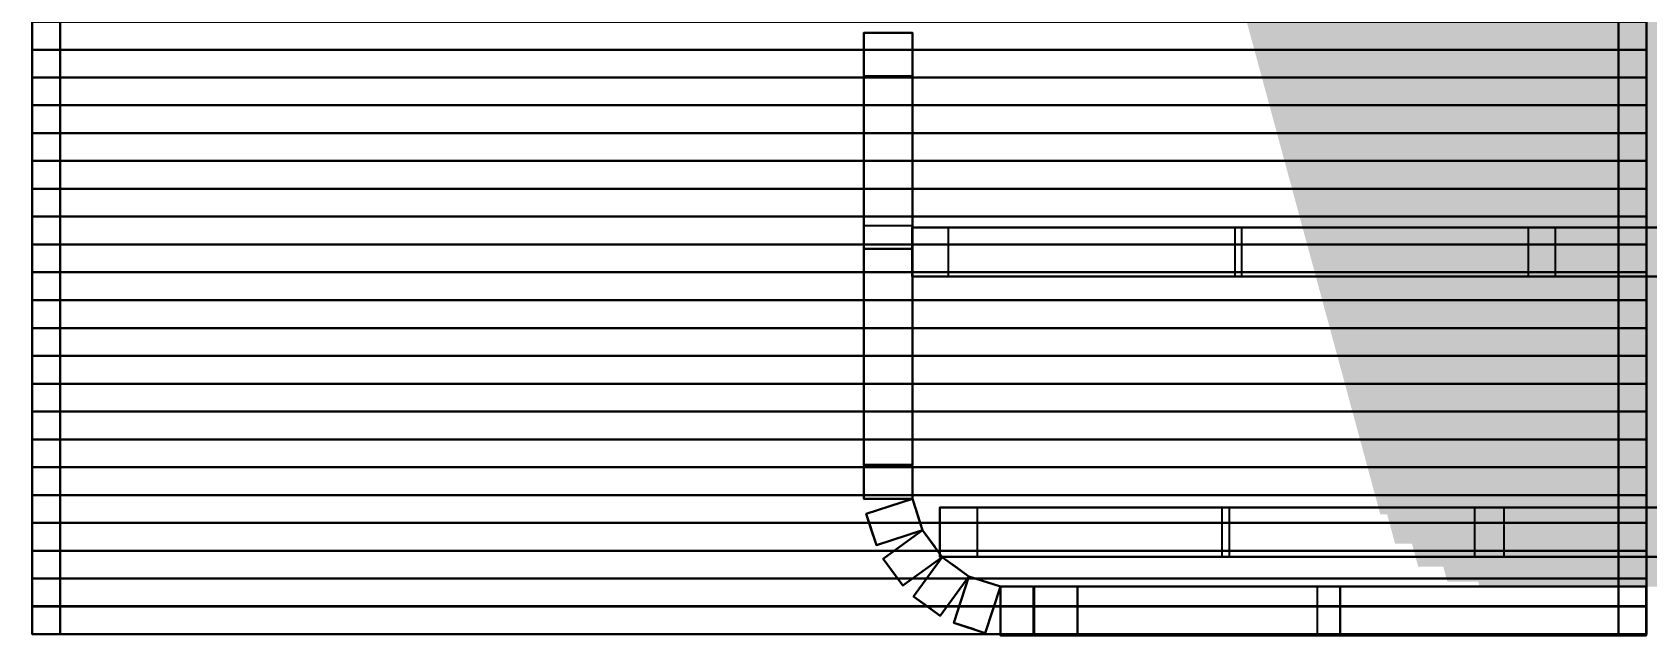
# Model space of a CAD drawing. Header units: inches. Extents: x 121 to 1265, y -33 to 627.
# Drawn here: x 120.6 to 236.5, y 219.2 to 262.5 of the extents above; entities that cross this region are included whole.
import ezdxf

# ---------------------------------------------------------------- set-up
doc = ezdxf.new("R2010")
doc.units = ezdxf.units.IN
doc.header["$MEASUREMENT"] = 0
for name, color, linetype in [('n5', 9, 'CONTINUOUS'), ('RT1', 7, 'CONTINUOUS'), ('W1', 5, 'CONTINUOUS')]:
    doc.layers.add(name, color=color, linetype=linetype)

msp = doc.modelspace()

# ---------------------------------------------------------------- linework, layer by layer
at = {"layer": 'n5'}
for points in [[(120.59, 315.27, -6), (120.59, 219.3, -6), (120.59, 219.3), (120.59, 315.27)], [(122.59, 315.27, -6), (122.59, 219.3, -6), (120.59, 219.3, -6), (120.59, 315.27, -6)], [(122.59, 219.3), (122.59, 315.27), (120.59, 315.27), (120.59, 219.3)], [(234.49, 219.3, -6), (234.49, 315.27, -6), (236.49, 315.27, -6), (236.49, 219.3, -6)], [(234.49, 315.27), (234.49, 219.3), (236.49, 219.3), (236.49, 315.27)], [(236.49, 219.3, -6), (236.49, 315.27, -6), (236.49, 315.27), (236.49, 219.3)], [(236.49, 261.28, -6), (120.59, 261.28, -6), (120.59, 263.28, -6), (236.49, 263.28, -6)], [(120.59, 261.28), (236.49, 261.28), (236.49, 263.28), (120.59, 263.28)], [(236.49, 261.28, -6), (120.59, 261.28, -6), (120.59, 261.28), (236.49, 261.28)], [(236.49, 259.28, -6), (120.59, 259.28, -6), (120.59, 261.28, -6), (236.49, 261.28, -6)], [(120.59, 259.28), (236.49, 259.28), (236.49, 261.28), (120.59, 261.28)], [(236.49, 259.29, -6), (120.59, 259.29, -6), (120.59, 259.29), (236.49, 259.29)], [(236.49, 257.29, -6), (120.59, 257.29, -6), (120.59, 259.29, -6), (236.49, 259.29, -6)], [(120.59, 257.29), (236.49, 257.29), (236.49, 259.29), (120.59, 259.29)], [(236.49, 257.29, -6), (120.59, 257.29, -6), (120.59, 257.29), (236.49, 257.29)], [(236.49, 255.29, -6), (120.59, 255.29, -6), (120.59, 257.29, -6), (236.49, 257.29, -6)], [(120.59, 255.29), (236.49, 255.29), (236.49, 257.29), (120.59, 257.29)], [(236.49, 255.29, -6), (120.59, 255.29, -6), (120.59, 255.29), (236.49, 255.29)], [(236.49, 253.29, -6), (120.59, 253.29, -6), (120.59, 255.29, -6), (236.49, 255.29, -6)], [(120.59, 253.29), (236.49, 253.29), (236.49, 255.29), (120.59, 255.29)], [(236.49, 253.29, -6), (120.59, 253.29, -6), (120.59, 253.29), (236.49, 253.29)], [(236.49, 251.29, -6), (120.59, 251.29, -6), (120.59, 253.29, -6), (236.49, 253.29, -6)], [(120.59, 251.29), (236.49, 251.29), (236.49, 253.29), (120.59, 253.29)], [(236.49, 251.29, -6), (120.59, 251.29, -6), (120.59, 251.29), (236.49, 251.29)], [(236.49, 249.29, -6), (120.59, 249.29, -6), (120.59, 251.29, -6), (236.49, 251.29, -6)], [(120.59, 249.29), (236.49, 249.29), (236.49, 251.29), (120.59, 251.29)], [(236.49, 249.29, -6), (120.59, 249.29, -6), (120.59, 249.29), (236.49, 249.29)], [(236.49, 247.29, -6), (120.59, 247.29, -6), (120.59, 249.29, -6), (236.49, 249.29, -6)], [(120.59, 247.29), (236.49, 247.29), (236.49, 249.29), (120.59, 249.29)], [(236.49, 247.29, -6), (120.59, 247.29, -6), (120.59, 247.29), (236.49, 247.29)], [(236.49, 245.29, -6), (120.59, 245.29, -6), (120.59, 247.29, -6), (236.49, 247.29, -6)], [(120.59, 245.29), (236.49, 245.29), (236.49, 247.29), (120.59, 247.29)], [(236.49, 245.29, -6), (120.59, 245.29, -6), (120.59, 245.29), (236.49, 245.29)], [(236.49, 243.29, -6), (120.59, 243.29, -6), (120.59, 245.29, -6), (236.49, 245.29, -6)], [(120.59, 243.29), (236.49, 243.29), (236.49, 245.29), (120.59, 245.29)], [(236.49, 243.29, -6), (120.59, 243.29, -6), (120.59, 243.29), (236.49, 243.29)], [(236.49, 241.29, -6), (120.59, 241.29, -6), (120.59, 243.29, -6), (236.49, 243.29, -6)], [(120.59, 241.29), (236.49, 241.29), (236.49, 243.29), (120.59, 243.29)], [(236.49, 241.29, -6), (120.59, 241.29, -6), (120.59, 241.29), (236.49, 241.29)], [(236.49, 239.29, -6), (120.59, 239.29, -6), (120.59, 241.29, -6), (236.49, 241.29, -6)], [(120.59, 239.29), (236.49, 239.29), (236.49, 241.29), (120.59, 241.29)], [(236.49, 239.29, -6), (120.59, 239.29, -6), (120.59, 239.29), (236.49, 239.29)], [(236.49, 237.29, -6), (120.59, 237.29, -6), (120.59, 239.29, -6), (236.49, 239.29, -6)], [(120.59, 237.29), (236.49, 237.29), (236.49, 239.29), (120.59, 239.29)], [(236.49, 237.29, -6), (120.59, 237.29, -6), (120.59, 237.29), (236.49, 237.29)], [(236.49, 235.29, -6), (120.59, 235.29, -6), (120.59, 237.29, -6), (236.49, 237.29, -6)], [(120.59, 235.29), (236.49, 235.29), (236.49, 237.29), (120.59, 237.29)], [(236.49, 235.29, -6), (120.59, 235.29, -6), (120.59, 235.29), (236.49, 235.29)], [(236.49, 233.29, -6), (120.59, 233.29, -6), (120.59, 235.29, -6), (236.49, 235.29, -6)], [(120.59, 233.29), (236.49, 233.29), (236.49, 235.29), (120.59, 235.29)], [(236.49, 233.29, -6), (120.59, 233.29, -6), (120.59, 233.29), (236.49, 233.29)], [(236.49, 231.29, -6), (120.59, 231.29, -6), (120.59, 233.29, -6), (236.49, 233.29, -6)], [(120.59, 231.29), (236.49, 231.29), (236.49, 233.29), (120.59, 233.29)], [(236.49, 231.29, -6), (120.59, 231.29, -6), (120.59, 231.29), (236.49, 231.29)], [(236.49, 229.29, -6), (120.59, 229.29, -6), (120.59, 231.29, -6), (236.49, 231.29, -6)], [(120.59, 229.29), (236.49, 229.29), (236.49, 231.29), (120.59, 231.29)], [(236.49, 229.29, -6), (120.59, 229.29, -6), (120.59, 229.29), (236.49, 229.29)], [(236.49, 227.29, -6), (120.59, 227.29, -6), (120.59, 229.29, -6), (236.49, 229.29, -6)], [(120.59, 227.29), (236.49, 227.29), (236.49, 229.29), (120.59, 229.29)], [(236.49, 227.29, -6), (120.59, 227.29, -6), (120.59, 227.29), (236.49, 227.29)], [(236.49, 225.29, -6), (120.59, 225.29, -6), (120.59, 227.29, -6), (236.49, 227.29, -6)], [(120.59, 225.29), (236.49, 225.29), (236.49, 227.29), (120.59, 227.29)], [(236.49, 225.29, -6), (120.59, 225.29, -6), (120.59, 225.29), (236.49, 225.29)], [(236.49, 223.29, -6), (120.59, 223.29, -6), (120.59, 225.29, -6), (236.49, 225.29, -6)], [(120.59, 223.29), (236.49, 223.29), (236.49, 225.29), (120.59, 225.29)], [(236.49, 223.29, -6), (120.59, 223.29, -6), (120.59, 223.29), (236.49, 223.29)], [(236.49, 221.29, -6), (120.59, 221.29, -6), (120.59, 223.29, -6), (236.49, 223.29, -6)], [(120.59, 221.29), (236.49, 221.29), (236.49, 223.29), (120.59, 223.29)], [(120.59, 221.3, -6), (236.49, 221.3, -6), (236.49, 219.3, -6), (120.59, 219.3, -6)], [(236.49, 221.3), (120.59, 221.3), (120.59, 219.3), (236.49, 219.3)], [(236.49, 221.29, -6), (120.59, 221.29, -6), (120.59, 221.29), (236.49, 221.29)], [(236.49, 219.29, -6), (120.59, 219.29, -6), (120.59, 221.29, -6), (236.49, 221.29, -6)], [(120.59, 219.29), (236.49, 219.29), (236.49, 221.29), (120.59, 221.29)], [(120.59, 219.3, -6), (236.49, 219.3, -6), (236.49, 219.3), (120.59, 219.3)]]:
    msp.add_3dface(points, dxfattribs=at)
at = {"layer": 'RT1'}
for points in [[(183.77, 244.98, 120.07), (361.31, 244.98, 123.76), (361.31, 248.52, 123.76), (183.77, 248.52, 120.07)], [(183.77, 248.52, 120.07), (361.31, 248.52, 123.76), (361.34, 248.52, 122.3), (183.8, 248.52, 118.62)], [(183.77, 248.52, 108), (361.31, 248.52, 108), (361.31, 244.98, 108), (183.77, 244.98, 108)], [(183.77, 248.52, 108), (183.77, 248.52, 109.46), (361.31, 248.52, 109.46), (361.31, 248.52, 108)], [(183.77, 244.98, 108.04), (183.77, 244.98, 120.07), (183.77, 248.52, 120.07), (183.77, 248.52, 108.04)], [(183.77, 248.52, 108.04), (183.77, 248.52, 120.07), (185.23, 248.52, 120.07), (185.23, 248.52, 108.04)], [(186.36, 248.52, 120.15), (206.95, 248.52, 109.29), (206.27, 248.52, 108), (185.68, 248.52, 118.86)], [(186.36, 244.98, 120.15), (206.95, 244.98, 109.29), (206.95, 248.52, 109.29), (186.36, 248.52, 120.15)], [(207.42, 244.98, 109.27), (228.02, 244.98, 121.01), (228.02, 248.52, 121.01), (207.42, 248.52, 109.27)], [(207.42, 248.52, 109.27), (228.02, 248.52, 121.01), (228.74, 248.52, 119.75), (208.14, 248.52, 108.01)], [(229.94, 248.52, 121.04), (250.51, 248.52, 109.27), (249.78, 248.52, 108.01), (229.22, 248.52, 119.78)], [(229.94, 244.98, 121.04), (250.51, 244.98, 109.27), (250.51, 248.52, 109.27), (229.94, 248.52, 121.04)], [(183.77, 244.98, 120.07), (183.8, 244.98, 118.62), (361.34, 244.98, 122.3), (361.31, 244.98, 123.76)], [(183.77, 244.98, 108), (361.31, 244.98, 108), (361.31, 244.98, 109.46), (183.77, 244.98, 109.46)], [(183.77, 244.98, 108.04), (185.23, 244.98, 108.04), (185.23, 244.98, 120.07), (183.77, 244.98, 120.07)], [(186.36, 244.98, 120.15), (185.68, 244.98, 118.86), (206.27, 244.98, 108), (206.95, 244.98, 109.29)], [(207.42, 244.98, 109.27), (208.14, 244.98, 108.01), (228.74, 244.98, 119.75), (228.02, 244.98, 121.01)], [(229.94, 244.98, 121.04), (229.22, 244.98, 119.78), (249.78, 244.98, 108.01), (250.51, 244.98, 109.27)], [(185.75, 224.85, 120.11), (359.19, 224.85, 123.72), (359.19, 228.39, 123.72), (185.75, 228.39, 120.11)], [(185.75, 228.39, 120.11), (359.19, 228.39, 123.72), (359.22, 228.39, 122.26), (185.78, 228.39, 118.66)], [(185.75, 228.39, 108), (359.19, 228.39, 108), (359.19, 224.85, 108), (185.75, 224.85, 108)], [(185.75, 228.39, 108), (185.75, 228.39, 109.46), (359.19, 228.39, 109.46), (359.19, 228.39, 108)], [(185.75, 224.85, 108.04), (185.75, 224.85, 120.11), (185.75, 228.39, 120.11), (185.75, 228.39, 108.04)], [(185.75, 228.39, 108.04), (185.75, 228.39, 120.11), (187.21, 228.39, 120.11), (187.21, 228.39, 108.04)], [(188.43, 228.39, 120.17), (206.03, 228.39, 109.24), (205.26, 228.39, 108), (187.66, 228.39, 118.94)], [(188.43, 224.85, 120.17), (206.03, 224.85, 109.24), (206.03, 228.39, 109.24), (188.43, 228.39, 120.17)], [(206.54, 224.85, 109.21), (224.17, 224.85, 120.92), (224.17, 228.39, 120.92), (206.54, 228.39, 109.21)], [(206.54, 228.39, 109.21), (224.17, 228.39, 120.92), (224.98, 228.39, 119.7), (207.34, 228.39, 108)], [(226.24, 228.39, 120.96), (243.87, 228.39, 109.21), (243.06, 228.39, 108), (225.43, 228.39, 119.74)], [(226.24, 224.85, 120.96), (243.87, 224.85, 109.21), (243.87, 228.39, 109.21), (226.24, 228.39, 120.96)], [(185.75, 224.85, 120.11), (185.78, 224.85, 118.66), (359.22, 224.85, 122.26), (359.19, 224.85, 123.72)], [(185.75, 224.85, 108), (359.19, 224.85, 108), (359.19, 224.85, 109.46), (185.75, 224.85, 109.46)], [(185.75, 224.85, 108.04), (187.21, 224.85, 108.04), (187.21, 224.85, 120.11), (185.75, 224.85, 120.11)], [(188.43, 224.85, 120.17), (187.66, 224.85, 118.94), (205.26, 224.85, 108), (206.03, 224.85, 109.24)], [(206.54, 224.85, 109.21), (207.34, 224.85, 108), (224.98, 224.85, 119.7), (224.17, 224.85, 120.92)], [(226.24, 224.85, 120.96), (225.43, 224.85, 119.74), (243.06, 224.85, 108), (243.87, 224.85, 109.21)]]:
    msp.add_3dface(points, dxfattribs=at)
at = {"layer": 'W1'}
for points in [[(180.29, 231.46), (180.29, 262.5), (183.79, 262.5), (183.79, 231.46)], [(180.29, 231.46, 1.5), (180.29, 262.5, 1.5), (180.29, 262.5), (180.29, 231.46)], [(180.29, 262.5), (180.29, 262.5, 123.75), (183.79, 262.5, 123.75), (183.79, 262.5)], [(180.29, 261), (180.29, 261, 123.75), (180.29, 262.5, 123.75), (180.29, 262.5)], [(180.29, 262.5, 123.75), (180.29, 231.46, 123.75), (183.79, 231.46, 123.75), (183.79, 262.5, 123.75)], [(180.29, 262.5, 122.25), (180.29, 231.46, 122.25), (180.29, 231.46, 123.75), (180.29, 262.5, 123.75)], [(180.29, 262.5, 41.25), (180.29, 246.98, 41.25), (183.79, 246.98, 41.25), (183.79, 262.5, 41.25)], [(180.29, 262.5, 39.75), (180.29, 246.98, 39.75), (180.29, 246.98, 41.25), (180.29, 262.5, 41.25)], [(180.29, 262.5, 82.5), (180.29, 246.98, 82.5), (183.79, 246.98, 82.5), (183.79, 262.5, 82.5)], [(180.29, 262.5, 81), (180.29, 246.98, 81), (180.29, 246.98, 82.5), (180.29, 262.5, 82.5)], [(180.29, 246.98, 82.56), (180.29, 262.5, 82.56), (183.79, 262.5, 82.56), (183.79, 246.98, 82.56)], [(180.29, 246.98, 84.06), (180.29, 262.5, 84.06), (180.29, 262.5, 82.56), (180.29, 246.98, 82.56)], [(183.79, 262.5, 1.5), (183.79, 231.46, 1.5), (183.79, 231.46), (183.79, 262.5)], [(183.79, 261, 123.75), (183.79, 261), (183.79, 262.5), (183.79, 262.5, 123.75)], [(183.79, 231.46, 122.25), (183.79, 262.5, 122.25), (183.79, 262.5, 123.75), (183.79, 231.46, 123.75)], [(183.79, 246.98, 39.75), (183.79, 262.5, 39.75), (183.79, 262.5, 41.25), (183.79, 246.98, 41.25)], [(183.79, 246.98, 81), (183.79, 262.5, 81), (183.79, 262.5, 82.5), (183.79, 246.98, 82.5)], [(183.79, 262.5, 84.06), (183.79, 246.98, 84.06), (183.79, 246.98, 82.56), (183.79, 262.5, 82.56)], [(180.29, 250.09, 124.13), (180.29, 260.84, 82.94), (180.29, 259.38, 82.56), (180.29, 248.64, 123.75)], [(180.29, 250.09, 41.63), (180.29, 260.84, 0.38), (180.29, 259.38), (180.29, 248.64, 41.25)], [(180.29, 260.82, 82.06), (180.29, 248.42, 41.25), (180.29, 246.98, 41.68), (180.29, 259.38, 82.5)], [(183.79, 260.84, 82.94), (183.79, 250.09, 124.13), (183.79, 248.64, 123.75), (183.79, 259.38, 82.56)], [(183.79, 260.84, 0.38), (183.79, 250.09, 41.63), (183.79, 248.64, 41.25), (183.79, 259.38)], [(183.79, 248.42, 41.25), (183.79, 260.82, 82.06), (183.79, 259.38, 82.5), (183.79, 246.98, 41.68)], [(180.29, 248.64, 123.75), (180.29, 259.38, 82.56), (183.79, 259.38, 82.56), (183.79, 248.64, 123.75)], [(180.29, 259.38, 82.5), (180.29, 246.98, 41.68), (183.79, 246.98, 41.68), (183.79, 259.38, 82.5)], [(180.29, 248.64, 41.25), (180.29, 259.38), (183.79, 259.38), (183.79, 248.64, 41.25)], [(180.29, 248.48, 123.75), (180.29, 248.48), (180.29, 246.98), (180.29, 246.98, 123.75)], [(183.79, 248.48), (183.79, 248.48, 123.75), (183.79, 246.98, 123.75), (183.79, 246.98)], [(180.29, 246.98, 123.75), (180.29, 246.98), (183.79, 246.98), (183.79, 246.98, 123.75)], [(180.29, 246.98, 41.25), (180.29, 231.46, 41.25), (183.79, 231.46, 41.25), (183.79, 246.98, 41.25)], [(180.29, 246.98, 39.75), (180.29, 231.46, 39.75), (180.29, 231.46, 41.25), (180.29, 246.98, 41.25)], [(180.29, 246.98, 82.5), (180.29, 231.46, 82.5), (183.79, 231.46, 82.5), (183.79, 246.98, 82.5)], [(180.29, 246.98, 81), (180.29, 231.46, 81), (180.29, 231.46, 82.5), (180.29, 246.98, 82.5)], [(183.79, 231.46, 39.75), (183.79, 246.98, 39.75), (183.79, 246.98, 41.25), (183.79, 231.46, 41.25)], [(183.79, 231.46, 81), (183.79, 246.98, 81), (183.79, 246.98, 82.5), (183.79, 231.46, 82.5)], [(180.29, 232.96, 123.75), (180.29, 232.96), (180.29, 231.46), (180.29, 231.46, 123.75)], [(183.79, 232.96), (183.79, 232.96, 123.75), (183.79, 231.46, 123.75), (183.79, 231.46)], [(180.29, 231.46, 123.75), (180.29, 231.46), (183.79, 231.46), (183.79, 231.46, 123.75)], [(183.79, 231.4), (183.79, 229.03), (180.29, 229.03), (180.29, 231.4)], [(180.29, 229.03, 1.5), (180.29, 231.4, 1.5), (180.29, 231.4), (180.29, 229.03)], [(183.79, 229.03, 123.75), (183.79, 231.4, 123.75), (180.29, 231.4, 123.75), (180.29, 229.03, 123.75)], [(180.29, 231.4, 122.25), (180.29, 229.03, 122.25), (180.29, 229.03, 123.75), (180.29, 231.4, 123.75)], [(183.79, 231.4, 123.75), (183.79, 231.4), (180.29, 231.4), (180.29, 231.4, 123.75)], [(180.29, 229.9), (180.29, 229.9, 123.75), (180.29, 231.4, 123.75), (180.29, 231.4)], [(183.79, 229.03, 41.25), (183.79, 231.4, 41.25), (180.29, 231.4, 41.25), (180.29, 229.03, 41.25)], [(180.29, 231.4, 39.75), (180.29, 229.03, 39.75), (180.29, 229.03, 41.25), (180.29, 231.4, 41.25)], [(183.79, 229.03, 82.5), (183.79, 231.4, 82.5), (180.29, 231.4, 82.5), (180.29, 229.03, 82.5)], [(180.29, 231.4, 81), (180.29, 229.03, 81), (180.29, 229.03, 82.5), (180.29, 231.4, 82.5)], [(183.79, 231.4, 1.5), (183.79, 229.03, 1.5), (183.79, 229.03), (183.79, 231.4)], [(183.79, 229.03, 122.25), (183.79, 231.4, 122.25), (183.79, 231.4, 123.75), (183.79, 229.03, 123.75)], [(183.79, 229.9, 123.75), (183.79, 229.9), (183.79, 231.4), (183.79, 231.4, 123.75)], [(183.79, 229.03, 39.75), (183.79, 231.4, 39.75), (183.79, 231.4, 41.25), (183.79, 229.03, 41.25)], [(183.79, 229.03, 81), (183.79, 231.4, 81), (183.79, 231.4, 82.5), (183.79, 229.03, 82.5)], [(180.29, 230.53, 123.75), (180.29, 230.53), (180.29, 229.03), (180.29, 229.03, 123.75)], [(183.79, 230.53), (183.79, 230.53, 123.75), (183.79, 229.03, 123.75), (183.79, 229.03)], [(183.79, 229.03), (183.79, 229.03, 123.75), (180.29, 229.03, 123.75), (180.29, 229.03)], [(183.79, 229.03), (184.52, 226.77), (181.2, 225.68), (180.46, 227.94)], [(184.52, 226.77, 123.75), (183.79, 229.03, 123.75), (180.46, 227.94, 123.75), (181.2, 225.68, 123.75)], [(183.79, 229.03, 123.75), (183.79, 229.03), (180.46, 227.94), (180.46, 227.94, 123.75)], [(184.52, 226.77, 41.25), (183.79, 229.03, 41.25), (180.46, 227.94, 41.25), (181.2, 225.68, 41.25)], [(184.52, 226.77, 82.5), (183.79, 229.03, 82.5), (180.46, 227.94, 82.5), (181.2, 225.68, 82.5)], [(183.79, 229.03, 1.5), (184.52, 226.77, 1.5), (184.52, 226.77), (183.79, 229.03)], [(184.52, 226.77, 122.25), (183.79, 229.03, 122.25), (183.79, 229.03, 123.75), (184.52, 226.77, 123.75)], [(184.25, 227.6, 123.75), (184.25, 227.6), (183.79, 229.03), (183.79, 229.03, 123.75)], [(184.52, 226.77, 39.75), (183.79, 229.03, 39.75), (183.79, 229.03, 41.25), (184.52, 226.77, 41.25)], [(184.52, 226.77, 81), (183.79, 229.03, 81), (183.79, 229.03, 82.5), (184.52, 226.77, 82.5)], [(181.2, 225.68, 1.5), (180.46, 227.94, 1.5), (180.46, 227.94), (181.2, 225.68)], [(180.46, 227.94, 122.25), (181.2, 225.68, 122.25), (181.2, 225.68, 123.75), (180.46, 227.94, 123.75)], [(180.93, 226.52), (180.93, 226.52, 123.75), (180.46, 227.94, 123.75), (180.46, 227.94)], [(180.46, 227.94, 39.75), (181.2, 225.68, 39.75), (181.2, 225.68, 41.25), (180.46, 227.94, 41.25)], [(180.46, 227.94, 81), (181.2, 225.68, 81), (181.2, 225.68, 82.5), (180.46, 227.94, 82.5)], [(184.06, 228.19), (184.06, 228.19, 123.75), (184.52, 226.77, 123.75), (184.52, 226.77)], [(180.73, 227.11, 123.75), (180.73, 227.11), (181.2, 225.68), (181.2, 225.68, 123.75)], [(184.52, 226.77), (184.52, 226.77, 123.75), (181.2, 225.68, 123.75), (181.2, 225.68)], [(184.52, 226.77), (185.92, 224.84), (183.09, 222.79), (181.69, 224.71)], [(185.92, 224.84, 123.75), (184.52, 226.77, 123.75), (181.69, 224.71, 123.75), (183.09, 222.79, 123.75)], [(184.52, 226.77, 123.75), (184.52, 226.77), (181.69, 224.71), (181.69, 224.71, 123.75)], [(185.92, 224.84, 41.25), (184.52, 226.77, 41.25), (181.69, 224.71, 41.25), (183.09, 222.79, 41.25)], [(185.92, 224.84, 82.5), (184.52, 226.77, 82.5), (181.69, 224.71, 82.5), (183.09, 222.79, 82.5)], [(184.52, 226.77, 1.5), (185.92, 224.84, 1.5), (185.92, 224.84), (184.52, 226.77)], [(185.92, 224.84, 122.25), (184.52, 226.77, 122.25), (184.52, 226.77, 123.75), (185.92, 224.84, 123.75)], [(185.41, 225.55, 123.75), (185.41, 225.55), (184.52, 226.77), (184.52, 226.77, 123.75)], [(185.92, 224.84, 39.75), (184.52, 226.77, 39.75), (184.52, 226.77, 41.25), (185.92, 224.84, 41.25)], [(185.92, 224.84, 81), (184.52, 226.77, 81), (184.52, 226.77, 82.5), (185.92, 224.84, 82.5)], [(185.04, 226.06), (185.04, 226.06, 123.75), (185.92, 224.84, 123.75), (185.92, 224.84)], [(183.09, 222.79, 1.5), (181.69, 224.71, 1.5), (181.69, 224.71), (183.09, 222.79)], [(181.69, 224.71, 122.25), (183.09, 222.79, 122.25), (183.09, 222.79, 123.75), (181.69, 224.71, 123.75)], [(182.57, 223.5), (182.57, 223.5, 123.75), (181.69, 224.71, 123.75), (181.69, 224.71)], [(181.69, 224.71, 39.75), (183.09, 222.79, 39.75), (183.09, 222.79, 41.25), (181.69, 224.71, 41.25)], [(181.69, 224.71, 81), (183.09, 222.79, 81), (183.09, 222.79, 82.5), (181.69, 224.71, 82.5)], [(182.21, 224, 123.75), (182.21, 224), (183.09, 222.79), (183.09, 222.79, 123.75)], [(185.92, 224.84), (185.92, 224.84, 123.75), (183.09, 222.79, 123.75), (183.09, 222.79)], [(185.92, 224.84), (187.84, 223.45), (185.79, 220.62), (183.86, 222.01)], [(187.84, 223.45, 123.75), (185.92, 224.84, 123.75), (183.86, 222.01, 123.75), (185.79, 220.62, 123.75)], [(185.92, 224.84, 123.75), (185.92, 224.84), (183.86, 222.01), (183.86, 222.01, 123.75)], [(187.84, 223.45, 41.25), (185.92, 224.84, 41.25), (183.86, 222.01, 41.25), (185.79, 220.62, 41.25)], [(187.84, 223.45, 82.5), (185.92, 224.84, 82.5), (183.86, 222.01, 82.5), (185.79, 220.62, 82.5)], [(185.92, 224.84, 1.5), (187.84, 223.45, 1.5), (187.84, 223.45), (185.92, 224.84)], [(187.84, 223.45, 122.25), (185.92, 224.84, 122.25), (185.92, 224.84, 123.75), (187.84, 223.45, 123.75)], [(187.13, 223.96, 123.75), (187.13, 223.96), (185.92, 224.84), (185.92, 224.84, 123.75)], [(187.84, 223.45, 39.75), (185.92, 224.84, 39.75), (185.92, 224.84, 41.25), (187.84, 223.45, 41.25)], [(187.84, 223.45, 81), (185.92, 224.84, 81), (185.92, 224.84, 82.5), (187.84, 223.45, 82.5)], [(186.63, 224.33), (186.63, 224.33, 123.75), (187.84, 223.45, 123.75), (187.84, 223.45)], [(187.84, 223.45), (187.84, 223.45, 123.75), (185.79, 220.62, 123.75), (185.79, 220.62)], [(187.84, 223.45), (190.1, 222.71), (189.02, 219.38), (186.76, 220.12)], [(190.1, 222.71, 123.75), (187.84, 223.45, 123.75), (186.76, 220.12, 123.75), (189.02, 219.38, 123.75)], [(187.84, 223.45, 123.75), (187.84, 223.45), (186.76, 220.12), (186.76, 220.12, 123.75)], [(190.1, 222.71, 41.25), (187.84, 223.45, 41.25), (186.76, 220.12, 41.25), (189.02, 219.38, 41.25)], [(190.1, 222.71, 82.5), (187.84, 223.45, 82.5), (186.76, 220.12, 82.5), (189.02, 219.38, 82.5)], [(187.84, 223.45, 1.5), (190.1, 222.71, 1.5), (190.1, 222.71), (187.84, 223.45)], [(190.1, 222.71, 122.25), (187.84, 223.45, 122.25), (187.84, 223.45, 123.75), (190.1, 222.71, 123.75)], [(189.27, 222.98, 123.75), (189.27, 222.98), (187.84, 223.45), (187.84, 223.45, 123.75)], [(190.1, 222.71, 39.75), (187.84, 223.45, 39.75), (187.84, 223.45, 41.25), (190.1, 222.71, 41.25)], [(190.1, 222.71, 81), (187.84, 223.45, 81), (187.84, 223.45, 82.5), (190.1, 222.71, 82.5)], [(188.68, 223.18), (188.68, 223.18, 123.75), (190.1, 222.71, 123.75), (190.1, 222.71)], [(190.1, 222.71), (190.1, 222.71, 123.75), (189.02, 219.38, 123.75), (189.02, 219.38)], [(190.1, 222.71), (192.48, 222.71), (192.48, 219.21), (190.1, 219.21)], [(190.1, 222.71, 1.5), (192.48, 222.71, 1.5), (192.48, 222.71), (190.1, 222.71)], [(192.48, 222.71, 123.75), (190.1, 222.71, 123.75), (190.1, 219.21, 123.75), (192.48, 219.21, 123.75)], [(192.48, 222.71, 122.25), (190.1, 222.71, 122.25), (190.1, 222.71, 123.75), (192.48, 222.71, 123.75)], [(190.1, 222.71, 123.75), (190.1, 222.71), (190.1, 219.21), (190.1, 219.21, 123.75)], [(191.6, 222.71, 123.75), (191.6, 222.71), (190.1, 222.71), (190.1, 222.71, 123.75)], [(192.48, 222.71, 41.25), (190.1, 222.71, 41.25), (190.1, 219.21, 41.25), (192.48, 219.21, 41.25)], [(192.48, 222.71, 39.75), (190.1, 222.71, 39.75), (190.1, 222.71, 41.25), (192.48, 222.71, 41.25)], [(192.48, 222.71, 82.5), (190.1, 222.71, 82.5), (190.1, 219.21, 82.5), (192.48, 219.21, 82.5)], [(192.48, 222.71, 81), (190.1, 222.71, 81), (190.1, 222.71, 82.5), (192.48, 222.71, 82.5)], [(190.98, 222.71), (190.98, 222.71, 123.75), (192.48, 222.71, 123.75), (192.48, 222.71)], [(192.48, 222.71), (192.48, 222.71, 123.75), (192.48, 219.21, 123.75), (192.48, 219.21)], [(236.47, 219.21), (192.53, 219.21), (192.53, 222.71), (236.47, 222.71)], [(192.53, 222.71, 1.5), (236.47, 222.71, 1.5), (236.47, 222.71), (192.53, 222.71)], [(192.53, 219.21), (192.53, 219.21, 123.75), (192.53, 222.71, 123.75), (192.53, 222.71)], [(194.03, 222.71, 123.75), (194.03, 222.71), (192.53, 222.71), (192.53, 222.71, 123.75)], [(192.53, 219.21, 123.75), (236.47, 219.21, 123.75), (236.47, 222.71, 123.75), (192.53, 222.71, 123.75)], [(236.47, 222.71, 122.25), (192.53, 222.71, 122.25), (192.53, 222.71, 123.75), (236.47, 222.71, 123.75)], [(192.53, 219.21, 41.25), (214.5, 219.21, 41.25), (214.5, 222.71, 41.25), (192.53, 222.71, 41.25)], [(214.5, 222.71, 39.75), (192.53, 222.71, 39.75), (192.53, 222.71, 41.25), (214.5, 222.71, 41.25)], [(192.53, 219.21, 82.5), (214.5, 219.21, 82.5), (214.5, 222.71, 82.5), (192.53, 222.71, 82.5)], [(214.5, 222.71, 81), (192.53, 222.71, 81), (192.53, 222.71, 82.5), (214.5, 222.71, 82.5)], [(214.5, 219.21, 82.56), (192.53, 219.21, 82.56), (192.53, 222.71, 82.56), (214.5, 222.71, 82.56)], [(192.53, 222.71, 84.06), (214.5, 222.71, 84.06), (214.5, 222.71, 82.56), (192.53, 222.71, 82.56)], [(194.26, 222.71, 0.58), (211.46, 222.71, 41.83), (212.84, 222.71, 41.25), (195.65, 222.71)], [(194.26, 222.71, 83.14), (211.46, 222.71, 124.33), (212.84, 222.71, 123.75), (195.65, 222.71, 82.56)], [(213.14, 222.71, 41.24), (194.29, 222.71, 81.87), (195.65, 222.71, 82.5), (214.5, 222.71, 41.87)], [(212.84, 219.21, 41.25), (195.65, 219.21), (195.65, 222.71), (212.84, 222.71, 41.25)], [(195.65, 219.21, 82.5), (214.5, 219.21, 41.87), (214.5, 222.71, 41.87), (195.65, 222.71, 82.5)], [(212.84, 219.21, 123.75), (195.65, 219.21, 82.56), (195.65, 222.71, 82.56), (212.84, 222.71, 123.75)], [(213, 222.71), (213, 222.71, 123.75), (214.5, 222.71, 123.75), (214.5, 222.71)], [(214.5, 219.21, 123.75), (214.5, 219.21), (214.5, 222.71), (214.5, 222.71, 123.75)], [(214.5, 219.21, 41.25), (236.47, 219.21, 41.25), (236.47, 222.71, 41.25), (214.5, 222.71, 41.25)], [(236.47, 222.71, 39.75), (214.5, 222.71, 39.75), (214.5, 222.71, 41.25), (236.47, 222.71, 41.25)], [(214.5, 219.21, 82.5), (236.47, 219.21, 82.5), (236.47, 222.71, 82.5), (214.5, 222.71, 82.5)], [(236.47, 222.71, 81), (214.5, 222.71, 81), (214.5, 222.71, 82.5), (236.47, 222.71, 82.5)], [(234.97, 222.71), (234.97, 222.71, 123.75), (236.47, 222.71, 123.75), (236.47, 222.71)], [(236.47, 219.21, 123.75), (236.47, 219.21), (236.47, 222.71), (236.47, 222.71, 123.75)], [(185.79, 220.62, 1.5), (183.86, 222.01, 1.5), (183.86, 222.01), (185.79, 220.62)], [(183.86, 222.01, 122.25), (185.79, 220.62, 122.25), (185.79, 220.62, 123.75), (183.86, 222.01, 123.75)], [(185.08, 221.13), (185.08, 221.13, 123.75), (183.86, 222.01, 123.75), (183.86, 222.01)], [(183.86, 222.01, 39.75), (185.79, 220.62, 39.75), (185.79, 220.62, 41.25), (183.86, 222.01, 41.25)], [(183.86, 222.01, 81), (185.79, 220.62, 81), (185.79, 220.62, 82.5), (183.86, 222.01, 82.5)], [(184.57, 221.5, 123.75), (184.57, 221.5), (185.79, 220.62), (185.79, 220.62, 123.75)], [(189.02, 219.38, 1.5), (186.76, 220.12, 1.5), (186.76, 220.12), (189.02, 219.38)], [(186.76, 220.12, 122.25), (189.02, 219.38, 122.25), (189.02, 219.38, 123.75), (186.76, 220.12, 123.75)], [(188.19, 219.66), (188.19, 219.66, 123.75), (186.76, 220.12, 123.75), (186.76, 220.12)], [(186.76, 220.12, 39.75), (189.02, 219.38, 39.75), (189.02, 219.38, 41.25), (186.76, 220.12, 41.25)], [(186.76, 220.12, 81), (189.02, 219.38, 81), (189.02, 219.38, 82.5), (186.76, 220.12, 82.5)], [(187.59, 219.85, 123.75), (187.59, 219.85), (189.02, 219.38), (189.02, 219.38, 123.75)], [(192.48, 219.21, 1.5), (190.1, 219.21, 1.5), (190.1, 219.21), (192.48, 219.21)], [(190.1, 219.21, 122.25), (192.48, 219.21, 122.25), (192.48, 219.21, 123.75), (190.1, 219.21, 123.75)], [(191.6, 219.21), (191.6, 219.21, 123.75), (190.1, 219.21, 123.75), (190.1, 219.21)], [(190.1, 219.21, 39.75), (192.48, 219.21, 39.75), (192.48, 219.21, 41.25), (190.1, 219.21, 41.25)], [(190.1, 219.21, 81), (192.48, 219.21, 81), (192.48, 219.21, 82.5), (190.1, 219.21, 82.5)], [(190.98, 219.21, 123.75), (190.98, 219.21), (192.48, 219.21), (192.48, 219.21, 123.75)], [(236.47, 219.21, 1.5), (192.53, 219.21, 1.5), (192.53, 219.21), (236.47, 219.21)], [(194.03, 219.21), (194.03, 219.21, 123.75), (192.53, 219.21, 123.75), (192.53, 219.21)], [(192.53, 219.21, 122.25), (236.47, 219.21, 122.25), (236.47, 219.21, 123.75), (192.53, 219.21, 123.75)], [(192.53, 219.21, 39.75), (214.5, 219.21, 39.75), (214.5, 219.21, 41.25), (192.53, 219.21, 41.25)], [(192.53, 219.21, 81), (214.5, 219.21, 81), (214.5, 219.21, 82.5), (192.53, 219.21, 82.5)], [(214.5, 219.21, 84.06), (192.53, 219.21, 84.06), (192.53, 219.21, 82.56), (214.5, 219.21, 82.56)], [(211.46, 219.21, 41.83), (194.26, 219.21, 0.58), (195.65, 219.21), (212.84, 219.21, 41.25)], [(211.46, 219.21, 124.33), (194.26, 219.21, 83.14), (195.65, 219.21, 82.56), (212.84, 219.21, 123.75)], [(194.29, 219.21, 81.87), (213.14, 219.21, 41.24), (214.5, 219.21, 41.87), (195.65, 219.21, 82.5)], [(213, 219.21, 123.75), (213, 219.21), (214.5, 219.21), (214.5, 219.21, 123.75)], [(214.5, 219.21, 39.75), (236.47, 219.21, 39.75), (236.47, 219.21, 41.25), (214.5, 219.21, 41.25)], [(214.5, 219.21, 81), (236.47, 219.21, 81), (236.47, 219.21, 82.5), (214.5, 219.21, 82.5)], [(234.97, 219.21, 123.75), (234.97, 219.21), (236.47, 219.21), (236.47, 219.21, 123.75)]]:
    msp.add_3dface(points, dxfattribs=at)

# ---------------------------------------------------------------- texts
at = {"layer": 'W1t'}
for s, p in [('W26', (180.29, 246.98, 127.69)), ('W183', (183.79, 230.21, 127.69)), ('W184', (184.16, 227.9, 127.69)), ('W185', (185.22, 225.8, 127.69)), ('W186', (186.88, 224.15, 127.69)), ('W187', (188.97, 223.08, 127.69)), ('W163', (191.29, 222.71, 127.69)), ('W145', (214.5, 219.21, 127.69))]:
    msp.add_text(s, height=120, dxfattribs=at).set_placement(p)

doc.saveas('drawing.dxf')
